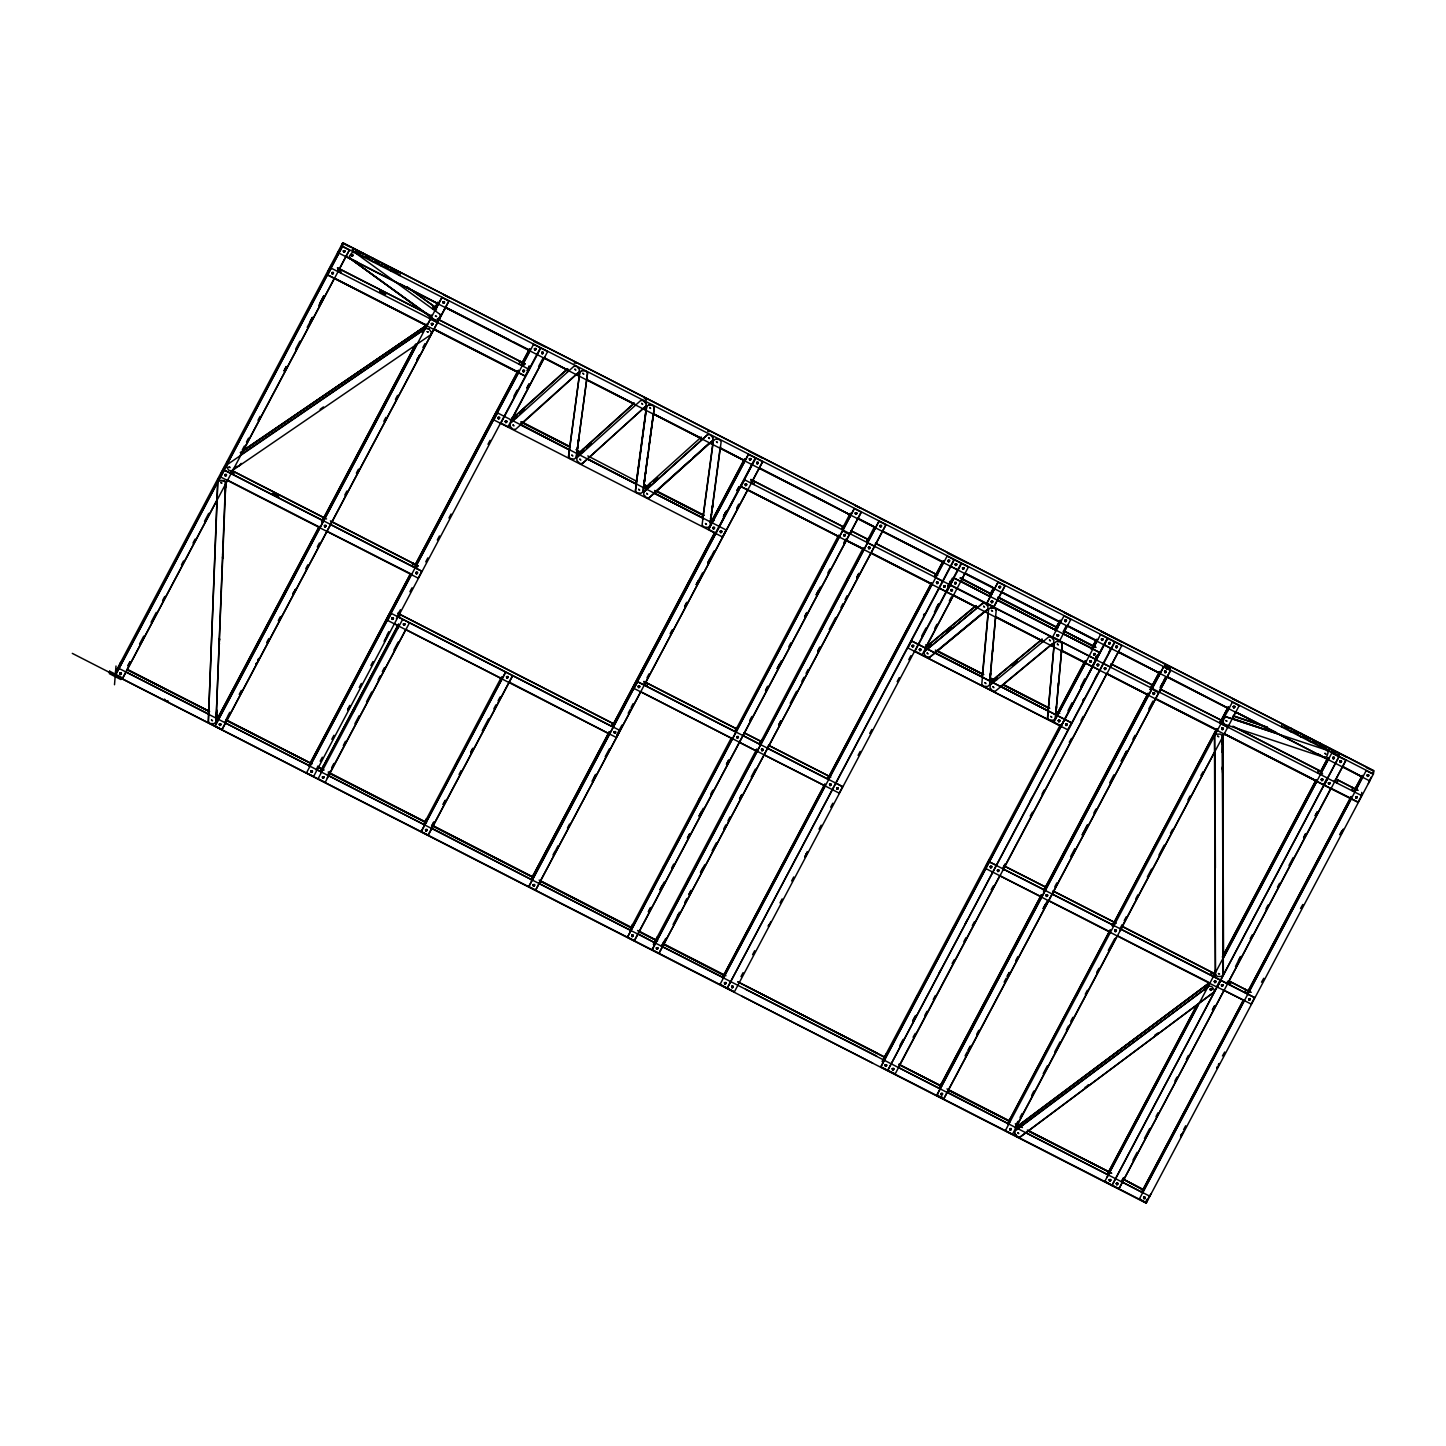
<?xml version="1.0" encoding="UTF-8"?>
<svg xmlns="http://www.w3.org/2000/svg" width="1446" height="1446" viewBox="0 0 1446 1446"><rect width="100%" height="100%" fill="white"/><g stroke="black" fill="none" stroke-linecap="round" stroke-linejoin="round"><path stroke-width="1.5" d="M219.177 642.874L219.123 644.771L219.376 643.271M219.286 644.771L219.34 642.892M221.111 594.649L221.057 595.788M221.292 594.487L220.949 598.337L221.22 597.035M222.738 557.957L222.847 555.644L222.612 557.288M222.648 555.174L222.811 552.029L222.937 553.185M1222.521 769.724L1222.756 766.741M1222.521 768.856L1222.575 766.579L1222.774 767.718M1222.629 771.839L1222.611 767.139M225.558 487.917L225.648 482.621L223.805 480.668L219.647 480.506L217.641 482.331L208.351 721.554M1222.792 771.839L1222.593 772.995M1222.629 738.635L1222.503 744.582L1222.701 734.713M225.323 490.411L224.925 500.858L225.811 481.337M220.913 599.168L221.021 601.012L221.111 599.566M222.684 558.608L222.576 556.891M219.394 638.572L219.358 639.891M221.13 594.866L221.075 596.186M222.792 552.589L222.702 558.228M219.521 639.909L219.358 638.843M217.84 481.97L208.351 721.536L210.032 723.506L214.189 723.651L216.014 721.843L225.486 482.621M225.811 481.59L216.014 721.879M222.883 554.758L222.774 556.059M220.985 597.451L221.22 595.806M219.25 642.476L219.141 644.699M219.25 641.156L219.521 638.843M579.213 372.02L579.322 369.326L576.502 366.308L573.899 366.344L510.167 423.57L510.058 426.227M646.019 406.218L646.127 403.524L643.307 400.506L640.705 400.542L576.972 457.786L576.864 460.443L579.683 463.443L582.395 463.533L645.91 406.073L582.395 463.533M712.932 437.758L710.113 434.722L707.51 434.74L643.886 492.074L643.669 494.64L646.489 497.641L649.2 497.731L712.824 440.415L712.932 437.722M222.883 553.529L222.937 552.372M216.285 719.873L216.792 710.022L216.285 718.572M992.245 655.472L992.281 653.176M992.733 650.23L992.697 648.73L992.751 649.887M1058.111 689.001L1058.056 687.681M114.505 684.735L116.005 666.01M216.882 500.171L122.386 678.554L115.572 675.083L115.843 671.812M209.616 711.378L126.995 669.661L208.694 711.287M221.039 473.601L224.654 466.751M225.522 483.759L227.112 480.777M227.456 461.346L226.895 463.841M208.477 713.872L126.85 672.426M231.197 473.041L232.914 469.878M448.838 300.967L221.925 729.525L214.984 726L441.88 297.442L448.983 301.075L222.069 729.634M216.52 717.993L218.075 719.15M218.31 716.222L216.755 715.065L218.274 716.023M240.867 454.803L334.225 278.518M225.901 723.325L309.625 765.657M327.989 271.613L331.604 264.763M338.147 271.053L349.299 250.013M319.602 527.103L226.661 479.692M342.612 243.181L337.442 255.707L337.695 252.435L342.341 246.453L342.612 243.181L349.552 246.742M322.928 520.687L323.271 517.27L322.928 520.687L224.311 470.185L220.714 477.035L418.183 578.147L421.871 571.188L224.383 470.077M356.764 261.708L346.823 256.972M431.649 317.234L349.914 258.328L435.138 320.361L437.831 319.946L440.289 316.656L439.783 314.144M317.668 767.266L321.41 769.001L317.74 767.121M317.505 770.049L321.12 771.73M362.729 256.466L363 253.195L353.294 251.622L353.547 248.369L362.729 256.466L372.453 258.039L381.636 266.136L391.36 267.709L399.982 275.535L400.235 272.264L391.089 270.98L381.907 262.883L372.182 261.31L363 253.195M329.236 773.194L424.491 821.78L329.308 773.05M372.182 261.31L372.453 258.039M381.636 266.136L381.907 262.883M391.089 270.98L391.36 267.709M395.644 624.292L398.5 625.576M397.74 625.503L397.487 628.775L398.771 625.63M399.512 617.804L399.855 614.387L611.983 723L611.64 726.398L399.584 617.659M425.106 329.11L431.233 317.596M406.453 629.823L501.635 678.572M411.26 574.713L309.679 766.561M435.391 307.203L437.487 303.299M435.3 310.203L442.024 297.496M434.451 329.164L519.313 372.598M518.174 373.068L415.327 567.302M438.5 318.066L438.138 322.928L429.878 318.698L430.221 315.282L337.442 267.962M445.964 307.727L509.697 340.009M432.191 828.413L531.821 879.783M432.318 825.973L532.056 876.854L432.426 825.485M507.889 426.624L500.931 423.1L540.822 348.07M511.866 420.443L512.86 420.949L511.938 420.298M512.101 417.514L513.167 417.876M522.295 364.97L530.411 349.679M522.512 362.404L529.778 348.739M520.759 424.997L569.128 449.76L520.867 424.509M500.84 678.282L500.569 681.554L502.503 676.836M529.525 350.348L445.983 307.383M529.616 350.203L513.673 342.051M528.748 369.308L529.073 365.91M509.57 682.259L608.368 733.393M544.78 357.975L568.621 370.538L544.762 358.319M567.374 371.984L567.645 368.712M570.122 458.563L568.513 456.068M569.363 446.832L520.994 422.069M576.556 374.243L579.069 376.068L576.484 374.369M535.707 889.814L762.729 461.708L748.359 454.351L708.612 529.435L715.698 533.068M539.72 883.831L630.438 930.266M579.738 455.002L577.135 453.321L579.683 454.803M579.9 452.218L577.297 450.537M633.511 403.398L587.004 379.774L635.372 404.537M587.564 459.195L635.933 483.958L587.582 458.852M608.911 735.128L609.182 731.857L531.098 879.313L609.344 731.911M613.827 725.874L614.08 722.602L612.363 726.778M636.168 481.03L587.817 455.924M645.946 410.122L643.362 408.441L645.946 410.122L636.113 483.253M643.832 488.007L646.543 489.2L643.94 487.519M646.687 486.416L644.103 484.735L648.188 486.615M654.369 493.393L702.81 518.03L654.387 493.05M644.482 684.645L747.329 490.393M638.373 933.971L655.128 942.9M638.499 931.531L655.363 939.99L638.608 931.043M659.141 953.022L886.018 524.844L878.933 521.211L652.019 949.751L658.978 953.294L885.874 524.735M700.985 440.379L701.238 437.126M663.19 944.166L723.343 974.966L663.262 944.021M663.027 946.949L723.217 977.406M702.973 515.246L654.604 490.465M710.637 522.205L711.703 522.584M710.872 519.277L711.938 519.656L710.944 519.15M711.631 522.711L710.673 521.861M720.162 450.212L720.433 446.941M720.686 448.025L744.527 460.587L720.65 448.368M748.775 451.134L762.837 458.346M751.432 482.657L762.584 461.599M736.556 730.808L736.827 727.555L735.11 731.712L637.596 681.789M759.692 468.359L809.037 493.267M756.348 752.715L756.601 749.444M739.846 742.611L756.62 751.197M743.624 735.887L759.981 744.437L760.325 741.039L743.804 732.76M761.247 743.443L761.5 740.189L759.783 744.347M876.854 1053.031L745.811 985.937M768.495 745.395L828.395 775.887L828.052 779.304L768.224 748.667L768.567 745.268M746.967 489.344L838.879 536.574L741.021 486.471M843.506 528.82L843.777 525.567M824.708 785.702L764.482 755.047M846.723 540.768L863.515 549.01M849.615 514.541L849.344 517.795L850.646 514.668M812.977 495.273L850.338 514.957L759.728 468.016M850.826 530.646C853.212 538.382 839.06 530.393 842.512 526.561L750.799 479.602M858.346 518.518L873.257 526.145M634.071 688.459L839.06 793.059M851.387 530.881L867.455 539.123L866.931 542.467L875.173 546.678M868.196 541.455L868.45 538.201L866.732 542.358M874.288 527.175L874.035 530.429L875.318 527.302M941.183 560.921L883 531.495M886.145 521.464L879.204 517.885M876.619 1055.96L745.54 989.209M884.735 1057.424L737.894 981.888M927.338 646.163L926.29 645.079L927.41 646.019M927.211 648.603L926.036 648.007M888.079 1070.582L895.056 1073.8M939.954 1085.693L899.123 1064.618L939.972 1085.35M943.117 562.096L882.946 531.297M947.383 553.167L967.031 562.856M744.618 479.692L740.93 486.651L945.901 591.577L949.57 584.636L949.841 581.328M961.12 581.093L964.717 573.646M965.548 573.393L992.281 587.094M946.769 591.956L977.153 607.501L954.396 595.499M941.527 1086.181L941.78 1082.909L940.063 1087.085M1163.668 666.949L936.755 1095.508L943.714 1099.105L1170.609 670.546L1163.524 666.913L936.61 1095.472M985.033 611.712L987.961 612.869M947.654 1092.308L1008.44 1123.795M947.853 1089.742L1008.675 1120.885L947.781 1089.886M982.177 676.746L935.146 653.014M954.071 578.165L989.877 596.493L960.144 580.732M960.289 578.292L990.112 593.583L960.397 577.785M993.366 588.124L993.095 591.396L994.396 588.251M994.197 588.07L965.476 573.538M990.112 681.156L993.059 682.313M990.275 678.373L993.257 679.728L990.347 678.246M996.005 616.809L1042.982 641.211L995.933 616.936M997.794 600.542L1055.725 630.203L997.885 600.054M1060.008 622.123L1002.024 592.245L1060.045 621.78M1005.223 582.431L998.264 578.834M986.299 865.539L989.986 858.581M1004.139 869.462L1004.482 866.046L1004.139 869.462L1044.645 890.013M1041.807 642.422L1042.078 639.168M1050.971 644.952L1053.863 646.778L1050.953 645.296M1001.012 686.38L1047.916 710.944M1003.108 684.952L1048.187 707.672M1016.339 1127.844L1018.092 1128.386M1018.237 1125.946L1016.61 1124.572L1022.43 1127.555M1059.213 621.834L1058.942 625.106L1060.876 620.406M1040.939 898.418L1041.192 895.146M1055.905 714.667L1057.08 715.101M1056.122 712.083L1057.297 712.517L1056.195 711.956M1061.436 652.471L1061.689 649.218M1061.852 650.519L1084.59 662.16M1099.502 652.471L954.143 578.057L946.696 592.119L1092.055 666.552L1099.502 652.471L1063.66 633.908L1093.574 649.055M1093.7 646.615L1063.895 630.98L1095.797 647.103M1044.572 890.158L1044.916 886.741L1004.41 866.19M1026.118 1132.851L1107.582 1174.568M1045.838 889.163L1046.109 885.892L1043.524 892.146L1046.091 888.694M1067.943 625.829L1096.592 640.488M1071.052 616.141L1064.111 612.544M1113.384 925.205L1052.833 894.387L1053.158 890.971M1092.977 648.585L1097.641 639.475M1093.212 645.675L1096.14 640.488M1095.67 659.701L1095.923 656.448M1111.088 667.474L1111.432 664.057L1111.161 667.329L1102.846 663.244M1118.951 651.929L1159.692 673.149L1118.915 652.273M1113.312 925.35L1113.637 921.933L1053.086 891.116M1114.559 924.337L1114.83 921.084L1113.113 925.241M1147.889 696.43L1148.142 693.158M1152.787 687.175L1153.04 683.904L1151.323 688.061M1158.879 672.878L1158.626 676.15L1160.56 671.432M1119.114 1188.504L1345.991 760.343L1331.784 753.077L1104.925 1181.237L1111.847 1185.142M1141.87 1192.299L1123.397 1182.647M72.3 653.375L1146.172 1203.18L1146.461 1199.475M1221.508 722.349L1221.78 719.096L1220.062 723.253M1222.611 737.044L1224.437 733.23M1227.618 708.07L1227.347 711.324L1228.648 708.197M1208.061 986.443L1209.633 983.461M1209.145 986.244L1211.73 986.515L1214.26 989.769L1213.809 992.281L1019.936 1137.044L1017.351 1136.845L1014.821 1133.592L1015.182 1130.953L1209.181 985.901L1017.008 1129.236M1015.508 1128.133L1209.326 982.864L1015.453 1127.627M1213.736 975.725L1215.381 973.248M1214.08 973.212L1215.652 969.977M1215.327 974.586L1214.477 736.05L1216.393 734.134L1220.551 734.134L1222.485 736.014L1223.334 974.568L1221.418 976.448L1217.261 976.466L1215.363 974.206M1239.475 702.358L1232.516 698.78M1223.533 954.541L1223.497 957.903L1316.547 781.816M1223.768 954.649L1315.914 780.605M1223.822 990.727L1118.933 1188.775L1112.137 1185.304L1339.032 756.746M1243.994 1001.066L1142.43 1192.914M1351.088 799.15L1248.079 993.655M1217.333 987.076L1251.043 1003.976M1291.061 731.748L1291.332 728.495L1281.608 726.922L1281.879 723.651L1291.061 731.748L1300.785 733.321L1309.968 741.437L1319.674 743.009L1328.856 751.107L1338.58 752.679L1339.068 756.33L1111.811 1185.593M1338.996 756.475L1339.339 753.041L1338.309 755.951L1329.127 747.835L1319.421 746.263L1310.221 738.165L1300.514 736.592L1300.785 733.321M1309.968 741.437L1310.221 738.165M1319.421 746.263L1319.674 743.009M1320.686 773.737L1328.784 758.427M1321.029 771.224L1328.151 757.487M1328.856 751.107L1329.127 747.835M1330.627 788.666L1227.925 982.991M1338.309 755.951L1338.58 752.679M1337.604 779.846L1337.333 783.117L1334.278 780.406M1343.316 766.995L1361.915 776.683L1343.388 766.85M1363.144 776.032L1355.01 791.667M1357.884 802.512L1361.554 795.553L1327.808 778.418L1324.211 785.268L1357.975 801.988M1361.481 795.662L1361.752 792.408M1366.542 767.772L1373.519 770.971L1373.248 774.261L1366.163 770.664L1139.249 1199.222M1373.357 774.062L1373.7 770.628L342.792 242.82L115.517 672.047M987.799 609.236L988.016 606.561L985.322 603.434L982.738 603.362L924.464 651.55L924.139 654.116L926.832 657.225L929.525 657.46L987.799 609.236L929.525 657.424L926.832 657.207M992.209 653.972L992.299 654.911M1057.948 688.82L1058.201 688.043M1058.436 683.578L1058.508 682.765M990.112 678.915L990.637 673.023L989.859 681.554M1055.96 712.625L1056.484 706.733L1055.707 715.264M992.571 651.875L992.571 650.212M1058.219 687.681L1058.291 686.904M1058.418 685.585L1058.4 683.922M982.268 676.8L988.07 612.797M989.697 681.554L995.463 617.93M996.204 610.23L989.606 684.862L987.528 686.561L983.37 686.145L981.798 684.121L988.558 609.525L990.474 607.826L994.631 608.188L996.366 610.266M1054.242 643.253L1047.482 717.849L1049.218 719.891L1053.357 720.271L1055.273 718.517L1062.195 643.976L1060.46 641.897L1056.321 641.536L1054.242 643.253L1047.645 717.831M1055.435 718.572L1062.195 643.976M992.354 654.333L992.101 655.291M578.292 442.982L578.201 442.024M578.201 443.488L578.418 440.379M644.862 477.379L645.115 475.445M645.802 471.866L645.621 473.312M712.083 510.077L711.649 511.92L711.902 509.643M711.812 511.884L712.065 509.679M712.517 506.733L712.426 505.775M712.661 505.576L712.191 509.245M578.888 437.162L578.219 442.386M576.647 455.49L577.804 445.711L576.665 454.189M643.922 485.766L644.609 479.909L643.47 488.387M710.709 519.964L711.414 514.107L710.275 522.602L720.216 447.284M578.834 437.632L578.545 439.946M645.079 476.909L645.223 474.595M712.444 506.046L712.3 508.377M990.311 685.259L989.986 687.826L992.661 690.935L995.372 691.17L1053.628 642.91L1053.863 640.271L1051.17 637.144L1048.567 637.071L990.203 685.133M578.798 438.698L578.581 440.849M568.477 456.448L579.774 372.291L581.925 370.646L586.046 371.224L587.528 373.321L576.249 457.442L574.261 459.105L570.14 458.527M568.64 456.43L579.774 372.273L581.925 370.682M635.445 490.664L646.579 406.507L648.73 404.862L652.851 405.404L654.333 407.519L643.054 491.64L641.066 493.303L636.945 492.725L635.445 490.628L646.742 406.489M644.211 481.735L648.061 452.941M648.658 448.513L653.122 415.291M702.648 519.295L713.023 442.169M578.689 439.53L578.996 437.397M712.3 507.944L712.517 506.371M645.603 472.896L645.856 471.215M645.278 475.879L645.024 477.578M711.92 510.058L711.667 511.757M578.743 437.957L579.087 436.891M578.364 442.404L578.038 443.524M644.934 477.162L645.332 473.71M1166.542 668.974L1166.362 667.871M226.624 467.13L227.185 464.618M189.046 535.219L186.444 539.918M310.456 306.01L310.727 304.293M256.846 663.009L256.032 663.569M419.593 355.318L418.545 356.602M355.318 707.528L352.3 713.203M455.273 765.585L458.255 760.235M492.471 695.924L494.857 690.953L494.514 692.345M725.259 512.788L725.946 511.812L725.621 514.161M726.452 512.119L725.205 513.601M664.148 866.913C665.558 863.117 661.527 870.42 663.913 866.497M686.398 884.048L688.224 879.783M725.802 809.489L724.988 810.049M847.32 579.033L846.814 581.075M849.688 575.526L846.904 580.659M807.501 851.622L805.042 856.394M917.577 996.674L917.885 995.191L915.914 999.602M1010.393 955.191L1007.844 959.493M1039.529 1065.015L1040.216 1062.9M1133.845 722.277L1134.17 720.813L1133.104 722.44M1134.279 721.229L1131.712 725.512M1078.806 990.763L1076.655 995.029M1201.066 760.488L1200.053 761.247M1217.279 1066.714L1216.791 1068.052L1218.038 1066.57M1217.008 1067.853L1217.659 1067.22M1340.731 833.8L1343.298 829.516M1222.738 773.339L1222.629 768.459M1222.918 721.915L1224.238 718.029L1226.606 716.999L1326.922 750.203L1328.133 752.589L1326.795 756.457L1324.428 757.487L1224.166 724.121L1222.918 721.915L1224.111 724.301M1226.606 717.035L1277.921 733.881M152.535 603.705L152.246 604.826M295.562 589.209L292.688 594.776M419.448 355.246L417.135 359.964M601.464 747.636L599.494 752.047M725.946 513.438L726.235 512.318M697.966 802.476L699.539 798.807L697.93 802.403M700.804 797.234L700.37 798.626M689.109 878.427L687.175 882.494M725.838 809.145L725.042 811.26M824.853 562.801L822.232 568.025M768.477 925.928L768.766 924.807M804.844 857.189L805.295 855.797M924.554 613.845L924.283 614.984M951.558 931.947L953.492 927.88M1082.638 701.129L1084.464 698.852M970.899 1029.028L973.881 1023.876L971.296 1028.504M973.682 1024.654L972.67 1025.413M1010.248 955.119L1009.977 956.258M1076.167 995.21L1077.18 994.45M1202.855 756.348L1202.584 757.469M1182.683 1133.284L1183.298 1131.441M520.397 412.381L520.054 413.646M591.342 443.109L586.534 447.447M657.641 477.722L653.592 481.265M115.427 675.011L120.596 662.485L120.343 665.738L115.698 671.739M444.085 310.312L445.368 307.167M750.727 467.311L752.01 464.166M1148.287 1198.101L1146.353 1202.819L880.759 1066.877L1107.654 638.319L880.903 1066.913L887.717 1070.402L1114.613 641.843M1368.35 783.515L1370.935 777.243M227.239 717.071L224.654 723.325L226.968 720.343M317.903 766.019L316.186 770.176L318.5 767.211M397.252 616.629L398.969 612.471L398.698 615.743L396.385 618.725M1013.375 663.913L1012.218 665.756M1015.978 663.027L1017.207 661.256L1015.96 661.762M186.389 539.665L189.101 534.351M312.661 301.853L313.131 300.461M258.852 658.671L258.039 660.84M292.887 594.179L293.719 592.01M295.4 589.661L293.61 593.276M419.286 355.698L418.689 357.017M352.499 712.426L355.192 707.311M354.993 707.907L352.535 712.661M384.528 640.361L384.6 641.373M455.58 765.205L456.032 763.813M458.093 760.686L457.117 762.783M492.236 695.508L492.074 696.845M725.747 512.607L724.916 514.776M661.888 870.094C660.37 874.017 664.799 866.154 661.798 871.016M664.274 866.244L662.901 869.118M688.947 878.879L687.971 880.976M725.494 809.868L723.705 813.483M846.868 580.424L849.706 575.183M849.362 575.888L847.229 580.153M924.392 614.297L923.56 616.466M915.3 999.837L914.848 1001.228M954.233 926.976L952.083 931.242M1010.085 955.571L1007.934 959.837M1133.971 721.608L1133.519 723M1039.764 1064.292L1042.241 1059.52M1042.277 1059.773L1041.825 1061.165M1076.42 994.613L1076.493 995.607M1180.623 1136.411L1181.599 1134.315M150.312 607.284L150.041 609.001M151.234 605.802C155.463 596.891 144.943 618.924 152.101 604.753M188.649 535.743L186.751 539.412M312.517 301.78L310.637 305.431M293.158 593.583L293.863 592.083M417.026 359.62L417.605 358.048M348.703 707.889L348.07 710.384M384.871 639.656L384.22 641.626M386.66 637.126L384.781 640.795M386.48 637.921L386.751 636.204M389.299 642.801L391.505 638.644M455.851 764.591L458.057 760.433M563.597 818.87L562.91 820.985L563.633 820.081M600.415 750.347L601.934 747.347M723.813 516.692L724.482 514.18L723.976 516.222M700.551 797.831L698.346 802.006M822.629 566.398L822.141 568.441M824.437 563.868L823.714 565.35M770.899 921.572L768.459 926.073M807.428 852.562L806.723 854.044M915.445 999.909L917.885 995.408M953.782 928.368L954.414 926.181L953.348 927.808M1083.036 700.605L1083.759 699.105M971.495 1027.708L970.881 1029.552L972.308 1027.546M973.285 1025.196L972.58 1026.678M1042.006 1060.37L1040.126 1064.039M1076.565 994.685L1079.005 990.185M1180.749 1135.743L1181.454 1134.242M1182.864 1132.489L1180.569 1137.062M1219.412 1063.479L1218.707 1064.979M186.986 538.346L189.245 534.424M310.872 304.365L312.987 300.587L312.282 301.346M348.233 709.805L349.787 706.859M389.625 642.096L390.257 640.451M390.944 640.198L389.39 643.145M494.821 691.08L492.309 696.52M494.044 692.977L493.393 694.622M564.681 817.84L565.838 814.966L565.151 815.924M601.59 748.052L600.958 749.697M725.476 514.089L723.922 517.035M952.318 930.176L953.095 928.621M1083.614 699.033L1082.819 701.455M1009.489 956.89L1008.856 958.535M1131.495 726.38L1133.375 722.928M1202.331 757.053L1200.017 761.771L1202.096 758.102M1341.635 832.119L1343.189 829.173M311.252 303.606L312.065 302.069M348.613 709.155L349.408 707.636M385.251 638.879L386.57 636.782M352.842 712.155L354.017 709.986M563.506 820.009L565.982 815.038L563.181 820.515M725.097 514.866L723.596 516.873M663.136 867.889L661.708 871.414M824.347 563.524L821.961 568.495L823.316 566.145M724.211 811.441L722.783 815.183L724.771 810.772M806.018 854.297L807.193 852.128L806.163 854.369M952.444 930.591L953.257 929.073M1132.995 723.705L1131.82 725.874M1077.288 993.185L1078.77 990.51M1218.147 1065.304L1218.942 1063.786M1342.286 830.474L1340.822 834.161L1341.78 832.535M115.246 675.372L342.521 246.145M115.572 675.083L342.485 246.525L342.792 242.82L1373.628 770.808M127.863 665.738L129.959 661.78M284.031 370.809L286.145 366.507M310.203 321.355L312.3 317.397M320.162 302.594L323.814 295.653M128.007 665.811L130.104 661.852M139.539 644.048L143.732 636.132M151.071 622.268L156.295 612.381M162.585 600.506L164.681 596.547M181.455 564.88L183.552 560.921M192.987 543.1L195.083 539.141M204.501 521.337L208.694 513.42M242.277 449.977L244.374 446.019M246.471 442.078L248.567 438.12M257.984 420.316L260.081 416.358M284.175 370.881L286.272 366.923M295.689 349.119L299.882 341.202M307.203 327.374L312.444 317.469M318.735 305.612L323.958 295.725M127.103 669.173L208.64 711.089M122.53 678.662L349.444 250.122L342.341 246.489M274.198 493.429L278.228 496.43M381.129 291.441L384.148 292.996M391.613 269.209L394.252 270.221L391.125 269.48M166.959 700.605L168.459 701.292M273.149 492.978L277.813 496.177M381.111 292.435L385.684 294.189M394.252 270.221L395.752 271.071C399.259 274.107 390.962 270.926 397.108 272.191M217.352 718.68L318.68 527.338M321.843 521.355L415.761 343.949M422.105 331.984L426.317 324.012M434.758 308.07L437.921 302.087M217.316 719.078L319.53 526.38M321.645 522.078L415.291 345.214M429.462 318.771L431.432 315.011M244.121 449.742L426.516 325.458L335.58 278.716M215.129 726.037L416.99 344.437M227.618 716.33L229.733 712.354M239.223 694.405L241.337 690.429M266.66 642.584L268.775 638.608M278.283 620.659L280.379 616.665M305.721 568.838L307.835 564.844M317.325 546.913L319.439 542.919M344.763 495.092L346.877 491.098M356.367 473.167L358.481 469.173M383.823 421.328L385.919 417.352M395.427 399.403L397.542 395.427M422.865 347.582L424.979 343.588M438.463 319.512L525.061 364.031M327.483 531.495L412.363 574.586M308.884 765.549L410.194 574.189M415.472 564.229L517.849 370.881M522.078 362.91L529.453 348.956M308.829 765.946L410.592 573.827M415.562 564.392L518.554 370.212M387.926 617.117L391.613 610.14M494.098 416.593L497.786 409.616M533.556 344.347L306.498 772.869L313.457 776.394M320.199 761.211L322.313 757.216M331.803 739.286L333.918 735.291M347.636 709.371L349.751 705.395M359.259 687.446L361.355 683.47M370.863 665.522L372.978 661.545M386.697 635.625L388.793 631.649M398.301 613.7L400.415 609.724M409.905 591.775L412.02 587.799M425.739 561.879L427.853 557.885M437.343 539.954L439.457 535.96M448.965 518.03L451.062 514.035M488.007 444.284L490.122 440.289M527.049 370.519L529.164 366.543M513.89 396.168L517.035 390.239M527.483 370.483L529.579 366.543M313.601 776.502L540.37 347.835M320.452 771.477L398.427 624.184M320.578 771.568L398.572 624.292M402.53 619.593L318.066 778.779L325.169 782.413L409.326 623.081M526.977 387.799L529.073 383.859L526.94 388.143M538.599 366.489L542.792 358.59M511.053 420.352L544.527 357.144M508.034 426.733L547.636 351.559L533.411 344.311M327.519 775.472L329.616 771.495M331.73 767.519L333.827 763.542M343.317 745.63L345.449 741.274M354.903 723.723L359.132 715.77M366.507 701.834L371.767 691.875M378.093 679.945L380.208 675.951M382.34 671.595L384.455 667.618M393.908 650.085L398.12 642.114M327.158 777.984L405.151 630.691M329.019 775.779L424.256 824.708M577.279 450.881L579.973 452.074M423.678 824.365L501.527 676.963M421.166 831.558L505.467 672.336M505.612 672.372L421.31 831.613L428.106 835.083L512.426 675.86M431.504 826.19L433.619 822.214M443.109 804.301L445.205 800.325M470.673 752.245L472.788 748.269M431.649 826.262L433.764 822.286M443.253 804.374L445.35 800.397M459.051 774.514L461.166 770.537M470.655 752.625L472.752 748.648M482.241 730.736L488.567 718.789M493.827 708.829L495.942 704.853M498.057 700.876L500.153 696.9M428.251 835.192L512.571 675.969M702.16 439.078L653.809 413.972L702.25 438.59M710.058 443.127L712.751 444.32M744.437 458.924L710.944 522.53L744.563 459.376M748.504 454.406L708.775 529.128M612.363 725.838L714.74 532.49M612.508 725.946L714.866 532.598M723.325 516.638L726.488 510.673M715.553 532.959L755.318 457.894M528.712 886.633L755.625 458.075M755.77 458.129L528.856 886.669L535.671 890.158L640.397 692.381M633.999 688.639L637.668 681.681L842.638 786.624L838.951 793.565M552.968 855.038L555.083 851.061M592.01 781.292L595.589 774.496M631.071 707.546L633.185 703.551M670.113 633.782L672.227 629.805M684.609 606.398L686.705 602.422M696.159 584.582L698.255 580.623M707.69 562.783L711.269 556.059M736.61 508.215L738.707 504.22M555.951 849.724L558.048 845.783M567.465 827.98L569.561 824.021M593.655 778.526L595.734 774.568M605.169 756.782L609.362 748.865M616.683 735.02L621.925 725.133M628.197 713.258L630.293 709.299M646.977 677.831L649.073 673.854M684.753 606.47L686.85 602.512M696.285 584.672L702.593 572.779M707.835 562.856L709.932 558.897M712.028 554.939L714.143 550.962M722.458 536.918L726.127 529.959L497.514 412.905L493.827 419.9L722.458 536.936M629.86 929.905L731.043 738.454M735.399 730.591L838.68 535.147M841.988 529.272L850.302 513.222M735.381 731.676L735.634 728.404L643.85 681.59M731.947 738.563L642.006 692.345M861.201 512.101L634.288 940.659L627.492 937.171L854.243 508.576L861.346 512.209L634.433 940.75M627.492 937.171L854.387 508.612M648.423 911.522L650.537 907.528M660.027 889.597L662.141 885.603M687.483 837.758L689.579 833.782M699.087 815.833L701.202 811.857M726.525 764.012L728.639 760.036M765.567 690.266L767.681 686.272M777.189 668.341L779.286 664.347M804.627 616.52L806.741 612.526M816.231 594.595L818.346 590.601M648.404 911.884L650.501 907.907M660.009 889.959L664.22 881.988M671.613 868.034L673.728 864.057M687.446 838.138L689.561 834.161M699.051 816.213L703.28 808.242M710.655 794.288L712.77 790.293M726.488 764.392L728.603 760.397M749.715 720.542L751.83 716.547M765.549 690.646L767.645 686.651M777.153 668.703L781.382 660.732M788.757 646.778L790.872 642.801M804.591 616.882L806.705 612.905M816.195 594.957L820.424 586.986M827.817 573.032L829.914 569.055M843.633 543.136L845.747 539.141M867.257 539.051L850.754 530.772M653.339 944.437L756.764 749.1M760.072 743.226L863.37 547.781M866.678 541.907L873.926 527.844M875.047 527.248L858.273 518.644M652.164 949.805L879.078 521.247M661.491 946.082L663.606 942.087M677.324 916.186L679.439 912.191M688.929 894.243L691.043 890.266M700.551 872.318L702.648 868.341M739.593 798.572L741.708 794.595M778.635 724.826L780.75 720.831M817.695 651.08L819.81 647.085M856.737 577.316L858.852 573.339M661.473 946.443L665.684 938.472M673.077 924.518L678.355 914.559M684.681 902.593L686.796 898.617M688.911 894.622L691.007 890.646M700.515 872.697L704.744 864.726M712.119 850.772L716.348 842.801M723.741 828.847L725.838 824.871M727.953 820.876L730.067 816.882M739.557 798.951L741.671 794.957M751.179 777.026L755.39 769.055M778.617 725.205L780.732 721.211M790.221 703.28L796.547 691.315M801.825 681.355L803.94 677.361M806.055 673.366L808.169 669.39M817.659 651.441L819.774 647.465M829.263 629.516L835.607 617.569M840.885 607.591L842.982 603.615M845.097 599.62L847.211 595.644M856.719 577.695L858.816 573.719M824.835 783.949L722.44 977.659L824.961 784.401M931.405 583.009L827.98 778.346L931.549 583.081M934.568 577.026L943.19 560.813M934.712 577.099L943.154 561.156M723.289 978.255L824.6 786.895M828.829 778.924L932.254 583.588M935.417 577.605L943.858 561.663M947.148 556.095L720.126 984.238L727.049 988.142M953.944 559.584L727.175 988.251L954.324 559.783M911.595 640.958L907.907 647.935L1067.799 729.814L1071.486 722.819L911.595 640.958L1071.486 722.855M939.466 588.251L945.973 591.414M950.998 566.489L958.174 570.158M836.366 783.37L842.566 786.732M943.244 581.527L935.002 577.316L935.327 573.899L875.445 543.407M740.967 976.628L743.081 972.652M752.571 954.703L754.685 950.709M780.009 902.882L782.123 898.888M791.631 880.957L793.727 876.963M819.069 829.136L821.183 825.142M830.673 807.211L832.788 803.217M858.111 755.372L860.225 751.396M869.715 733.447L871.83 729.471M897.171 681.626L899.267 677.632M908.775 659.701L910.89 655.707M936.213 607.88L938.49 603.976M947.817 585.955L950.112 582.051M921.753 635.969L925.982 627.998M934.423 612.056L938.635 604.085M948.142 586.136L952.354 578.165M115.337 675.192L734.369 991.92L961.138 563.253M961.59 563.488L915.011 651.152L922.114 654.785L968.404 566.977M916.149 652.128L1059.629 725.404M934.803 628.305L936.881 624.383M949.335 600.867L951.414 596.945M926.145 646.489L953.095 595.879M742.033 996.24L872.733 1063.153M989.299 596.168L993.203 588.414M986.859 603.217L997.993 582.178L1005.097 585.811L993.962 606.85L986.859 603.217L998.138 582.214M993.818 606.742L1004.952 585.702M1055.002 629.769L1060.063 620.207L1055.128 629.878M1063.081 631.866L1066.118 626.118M1063.732 632.462L1067.781 624.799M1070.799 619.412L1059.791 640.56L1052.706 636.927L1063.985 615.924L1070.944 619.521M1048.151 708.016L1003.126 684.609M1056.267 715.409L1084.825 661.165M1091.17 649.2L1096.448 639.24M1056.411 715.499L1085.476 660.605M1057.098 716.041L1085.241 663.533M1100.533 634.631L1053.953 722.295L1061.057 725.928L1107.347 638.12M882.078 1061.545L1060.442 724.681M1067.961 710.836L1072.046 702.756M1080.632 686.922L1084.717 678.843M1095.399 659.015L1097.369 654.911M913.077 1020.008L915.173 1016.05M899.954 1045.404L903.117 1039.421M912.625 1021.472L915.788 1015.49M900.298 1046.326L903.443 1040.379M912.878 1022.593L916.005 1016.646M939.05 973.14L941.147 969.182M965.223 923.705L967.32 919.746M992.462 872.137L992.426 872.625M995.969 865.088L989.642 862.033L1220.243 979.954L1216.574 986.895L986.1 868.703M1030.13 801.102L1032.245 797.144M1056.375 751.559L1058.472 747.582M1095.2 678.21L1097.297 674.252M1099.412 670.149L1093.049 666.714M1108.576 652.977L1110.6 649.146M1114.993 642.042L887.88 1070.13M1111.667 648.748L1104.473 644.88M913.077 1037.27L915.318 1033.348M924.825 1015.417L926.94 1011.423M933.266 999.457L935.381 995.481M952.119 963.506L954.378 959.602M963.867 941.653L965.982 937.677M972.308 925.711L974.423 921.735M991.161 889.76L993.42 885.856M1002.928 867.907L1005.024 863.931M1030.221 816.014L1032.48 812.092M1041.97 794.161L1044.084 790.167M1069.263 742.268L1071.522 738.346M1081.012 720.415L1083.126 716.421M899.141 1065.756L999.403 876.403M1002.566 870.42L1107.058 673.077M1110.221 667.112L1118.662 651.152M895.038 1074.179L1121.807 645.512M898.942 1067.744L939.719 1088.621M1000.451 876.041L1041.174 896.719M938.996 1088.151L1041.373 894.803M1043.47 890.826L1147.961 693.484M1150.076 689.507L1159.565 671.559M939.141 1088.26L1041.5 894.911M1043.614 890.917L1148.106 693.592M1150.221 689.597L1159.71 671.667M1148.124 694.731L1107.347 673.854L1148.088 695.074M1166.579 665.847L1169.941 667.871M1165.295 665.178L1166.47 667.112L1170.302 668.052M965.097 1055.905L967.193 1051.911M968.079 1050.23L970.194 1046.235M1004.139 982.159L1006.253 978.165M1009.236 972.489L1007.121 976.484L1009.38 972.562M1043.181 908.413L1045.295 904.419M1070.618 856.574L1074.848 848.603M1082.241 834.649L1084.337 830.673M1085.223 828.974L1087.338 824.997M1109.678 782.828L1113.89 774.857M1121.283 760.903L1123.397 756.909M1124.283 755.228L1126.38 751.233M1148.72 709.082L1152.95 701.111M1160.325 687.157L1162.439 683.163M1163.325 681.482L1165.44 677.487M968.224 1050.302L970.338 1046.308M976.665 1034.36L978.779 1030.365M1015.725 960.596L1017.821 956.619M1043.162 908.775L1047.374 900.804M1054.767 886.85L1056.881 882.873M1082.204 835.029L1087.482 825.07M1093.809 813.104L1095.923 809.109M1121.246 761.283L1126.524 751.305M1132.869 739.358L1134.965 735.363M1160.307 687.519L1165.584 677.559M943.569 1098.996L1170.483 670.438M1155.987 699.105L1216.899 730.122M1007.717 1123.343L1110.094 929.995M1216.682 728.676L1112.209 926L1216.827 728.784M1219.846 722.693L1228.305 706.751M1007.862 1123.452L1110.239 930.103M1219.99 722.801L1228.431 706.859M1232.39 702.141L1005.35 1130.664L1012.435 1134.297L1239.204 705.63M1015.688 1125.295L1017.93 1121.391M1020.045 1117.415L1022.141 1113.456M1031.613 1095.562L1033.818 1091.097M1043.199 1073.709L1047.392 1065.756M1054.767 1051.838L1060.026 1041.915M1066.335 1029.986L1068.449 1026.009M1070.763 1021.328L1072.86 1017.351M1085.277 994.215L1087.374 990.239M1096.701 972.29L1098.96 968.386M1108.287 950.42L1114.739 938.581M1119.999 928.639L1122.096 924.663M1124.211 920.686L1126.307 916.71M1135.779 898.834L1137.894 894.857M1147.347 876.963L1151.558 869.028M1158.933 855.11L1164.193 845.169M1170.501 833.258L1172.616 829.281M1187.907 800.072L1190.004 796.095M1200.867 775.544L1203.126 771.658M1015.49 1127.88L1116.493 937.098M1119.656 931.152L1214.351 752.3M1232.498 717.993L1235.39 712.553M1228.504 727.573L1220.243 723.361L1220.587 719.945L1160.035 689.127C1162.819 696.159 1148.323 689.471 1151.866 684.753L1111.359 664.202M1236.33 712.39L1276.023 732.345M1107.781 1171.441L1028.269 1131.079M1107.275 1174.297L1196.981 1004.88M1204.59 990.51L1208.585 982.955M1222.304 957.035L1316.24 779.629M1320.451 771.658L1327.844 757.704M1107.22 1174.712L1197.523 1004.229M1107.021 1177.279L1198.192 1005.097M1217.261 987.257L1220.93 980.298L1254.604 997.541L1250.935 1004.5M1123.361 1177.948L1121.265 1181.906L1123.506 1178.02M1212.381 1009.832L1214.459 1005.874M1238.481 960.524L1240.578 956.547L1235.48 966.543M1303.551 837.632L1305.648 833.655L1303.696 837.704M1317.198 811.857L1315.101 815.815L1317.342 811.929M1132.923 1160.216L1137.116 1152.317M1144.455 1138.472L1149.678 1128.567M1155.969 1116.71L1158.065 1112.751M1174.821 1081.102L1176.917 1077.162M1186.335 1059.358L1188.431 1055.399M1212.525 1009.904L1214.604 1005.946M1250.175 938.779L1252.272 934.821M1265.919 909.046L1268.015 905.088M1277.469 887.248L1279.565 883.289M1289.001 865.449L1293.194 857.514M1345.846 760.235L1334.875 781.003M1243.325 1000.18L1141.581 1192.299L1243.307 1000.524M1248.314 990.745L1351.16 796.493M1353.763 791.251L1362.349 775.363L1355.426 788.486M1351.305 796.565L1248.476 990.474M1183.551 1129.76L1185.666 1125.765M1222.448 1055.96L1224.708 1052.019M1261.508 982.214L1263.768 978.273M1300.55 908.45L1302.81 904.509M1339.611 834.704L1341.852 830.763M1146.172 1203.18L1373.429 773.953L342.449 246.254M294.532 590.492L295.038 589.914M601.066 748.377L602.422 746.009L601.681 746.913M699.539 798.807L700.46 797.487M923.524 615.128L924.59 613.719M916.457 998.933L915.535 1000.252M257.984 659.503L258.816 658.436M257.225 662.376L256.014 663.913M390.673 639.71L391.739 638.301M389.896 642.584L389.064 643.651M492.996 695.363L492.164 696.43M457.225 761.5L458.436 759.963M725.024 513.511L725.892 512.444M600.56 750.438L599.729 751.504M823.822 564.085L824.889 562.675M699.936 798.065L700.623 796.909M699.177 800.921L698.111 802.331M848.495 576.719L849.417 575.237M724.627 810.7L725.693 809.29M688.079 879.71L689.146 878.3L688.459 879.06M805.91 855.562L804.988 857.062M769.525 924.663L768.26 926.127M1009.362 956.475L1010.284 954.776M1008.458 959.258L1007.627 960.343M1201.825 757.614L1202.656 756.547M1041.409 1060.605L1042.656 1059.123M1040.632 1063.461L1039.801 1064.545M686.489 883.651L687.573 881.753M586.642 447.573L587.727 446.001M951.269 627.799L946.371 632.047L950.221 628.179M511.288 422.033L516.855 414.496L516.584 417.749L510.438 420.28L567.356 368.929M580.316 453.213L583.66 448.694L583.389 451.965L577.225 454.478L634.161 403.145M647.121 487.41L650.447 482.892L650.194 486.163L644.03 488.676L700.967 437.343M354.885 249.074L352.191 249.507M349.968 258.545L349.462 256.05L351.938 252.761L354.613 252.363L439.783 314.18M1148.937 1196.529L1151.251 1193.565M991.36 683.669L997.125 676.348L996.872 679.62L990.474 681.879L1041.879 639.295M520.108 412.978L524.03 409.326M653.719 481.391L654.532 480.217M946.985 630.745L946.371 632.047L950.564 628.649M1016.845 661.87L1012.363 665.594M241.193 463.389L238.843 466.046L235.391 466.841M428.974 328.893L426.317 328.387L428.974 328.857L431.36 332.237L430.8 334.731L231.685 470.962L234.162 468.197M523.434 410.809L524.302 408.983M590.239 445.025L591.107 443.181M379.774 290.989L380.425 292.164M587.835 446.127L591.215 443.307M654.64 480.325L655.888 479.114M1216.664 730.826L1214.875 733.086M494.966 690.953L493.502 693.303M521.645 411.315L522.928 410.158M520.325 413.303L522.711 411.297M519.945 413.52L524.609 409.001L523.416 409.561M588.45 445.513L589.733 444.356M586.516 447.79L589.516 445.513M1013.483 664.021L1015.453 662.34M219.9 477.198L218.057 479.385M510.546 420.388L567.465 369.091M520.524 424.347L577.569 373.14M510.058 426.209L512.878 429.245L515.589 429.335L579.213 371.984M577.352 454.604L634.27 403.289M643.777 491.983L707.51 434.74M654.134 492.743L689.29 461.057M692.634 458.039L709.39 442.946M1013.285 665.033L1015.237 663.479M323.452 406.922L320.108 409.326M1088.242 1085.024L1086.976 1086.253L1088.332 1085.151M1157.921 1032.986L1154.685 1035.3M926.344 646.705L976.032 605.585M926.452 646.868L976.14 605.729M982.629 603.235L924.464 651.586M934.586 652.706L984.292 611.586M990.582 681.988L1041.988 639.439M1000.542 686.543L1051.947 643.994M713.384 440.705L715.535 439.06L719.656 439.638L721.138 441.735L710.004 525.892L707.871 527.501L703.732 526.922L702.087 524.844L713.384 440.669M1015.417 1128.007L1209.416 982.991M1015.345 662.214L1016.99 661.346M240.361 452.652L426.678 325.242L327.736 274.867M240.47 452.797L426.552 325.458M240.163 455.237L426.335 328.043L227.185 464.654M1086.289 1086.741L1084.988 1087.356M950.112 628.052L951.161 627.636M380.099 290.989L381.039 292.58M574.17 363.054L576.773 363.018M707.781 431.45L710.366 431.414M1214.676 735.671L1215.508 974.55M1223.171 974.568L1222.322 736.014M219.629 480.524L223.805 480.705M990.474 607.844L994.613 608.224M587.546 373.285L576.249 457.442M648.73 404.88L652.851 405.44M654.333 407.501L643.054 491.64M231.595 470.836L229.01 470.456L226.624 467.112M1355.354 791.197L1352.118 790.691L1352.372 787.419L1355.444 790.112M1248.404 993.185L1245.169 992.679L1245.422 989.407L1248.494 992.101M337.804 269.101L341.057 269.643L340.786 272.896L337.731 270.185M751.089 480.705L754.342 481.229L754.071 484.5L751.016 481.789M230.872 471.089L234.107 471.631L233.836 474.884L230.782 472.173M644.157 682.693L647.392 683.217L647.121 686.489L644.066 683.777M1227.419 981.31L1230.654 981.834L1230.383 985.106L1227.329 982.394M385.178 294.442L384.058 294.116M1164.735 665.214L1165.928 665.395M278.301 496.285L275.59 495.436M1233.33 715.68L1267.455 727.23M1320.56 744.708L1327.193 746.913M1233.257 716.204L1267.473 727.41M1233.095 718.626L1275.824 732.833M380.515 291.242L382.72 291.984M273.565 493.231L275.77 493.972M942.286 1097.369L940.93 1096.845M942.214 1097.514L940.063 1096.61M1165.856 665.54L1167.428 666.082M1168.766 668.215L1167.247 667.528M443.922 295.02L449.254 297.749M546.263 347.42L533.646 341.346M854.514 505.25L859.846 507.962M1100.659 631.269L1105.991 633.999M1107.925 634.993L1122.204 642.295M1163.795 663.587L1170.718 667.528M1332.055 749.733L1337.387 752.462M1339.159 753.366L1346.262 756.999M946.985 556.059L968.549 567.085M1100.388 634.595L1121.933 645.621M1232.245 702.105L1239.349 705.738M400.397 284.049L438.048 303.678L346.769 256.773M1317.668 753.673L1327.482 759.24L1236.276 712.191M1067.871 625.955L1096.556 640.831M338.834 253.068L1369.742 780.912M998.228 597.162L1057.966 627.745M960.307 577.948L990.203 593.438M998.047 597.27L1056.032 627.148L998.029 597.614M1063.895 630.98L1095.761 647.483M337.587 267.835L427.347 313.782M437.325 318.897L525.097 363.832M750.908 479.439L843.343 526.778M875.499 543.226L937.785 575.128M1110.962 663.786L1153.058 685.332M1161.066 689.435L1223.226 721.265M1233.239 726.398L1321.445 771.549M1336.068 779.051L1357.866 790.203M1232.715 726.326L1321.463 771.784M1335.996 779.213L1357.794 790.366M950.546 584.835L1095.833 659.43L950.311 585.287M744.545 479.801L949.57 584.636M1096.592 660.045L1327.193 777.966L1323.506 784.907L1092.977 666.877M846.741 540.424L861.726 547.926M929.651 582.702L871.432 553.059L931.64 584.057M1156.023 698.761L1214.965 728.766M1317.686 781.364L1224.744 733.953L1323.596 784.744M1330.175 787.925L1352.046 798.951M434.433 329.507L525.205 375.978M1061.762 650.646L1092.128 666.371M1324.283 785.088L1357.957 802.331M521.843 421.925L569.977 446.579M575.996 449.652L579.918 451.875M656.213 490.718L704.347 515.372M710.348 518.445L714.36 520.506M521.066 421.925L569.435 446.687M644.157 484.934L646.778 486.29M656.611 491.315L703.045 515.101M925.856 644.826L929.85 646.868M937.839 650.971L983.804 674.505M989.805 677.578L993.8 679.62M1003.795 684.735L1049.76 708.269M1055.761 711.342L1059.755 713.384M935.381 650.085L982.394 674.161L937.261 651.242M232.625 470.836L326.579 518.969M330.375 520.885L418.147 565.82M643.976 681.428L736.394 728.766M744.437 732.869L760.506 741.111M768.549 745.214L830.835 777.117M1004.012 865.774L1046.109 887.32M1054.134 891.423L1116.276 923.253M1122.295 926.326L1214.495 973.538M1229.136 981.021L1250.917 992.191M232.463 470.962L323.199 517.415M418.111 566.019L331.441 521.645L331.188 524.916L421.798 571.297M1214.513 973.773L1121.825 926.308L1121.554 929.561L1220.171 980.063M1229.046 981.201L1250.844 992.354M1220.858 980.406L1254.532 997.65M1049.073 900.75L1109.968 931.766M1117.794 935.942L1208.766 982.34M1223.226 989.914L1245.096 1000.939M397.614 613.212L614.207 724.103M215.653 714.469L219.665 716.529M225.684 719.602L312.083 763.85M318.12 766.922L324.139 770.013M328.152 772.074L426.606 822.485M432.643 825.558L533.086 876.999M539.123 880.09L631.54 927.392M637.578 930.483L657.659 940.768M663.696 943.858L725.982 975.743M738.038 981.924L884.699 1057.008M898.761 1064.22L940.948 1085.819M946.985 1088.892L1009.272 1120.795M1015.291 1123.867L1021.328 1126.958M1027.347 1130.049L1111.739 1173.248L1028.287 1130.736M1123.397 1179.213L1144.382 1189.968M226.172 720.072L309.787 762.873L226.136 720.415M539.918 880.704L630.601 927.482L539.882 881.048M118.933 668.395L1149.841 1196.24M1139.43 1198.915L1146.208 1202.747M727.41 988.323L734.225 991.811M1167.356 666.208L1169.471 667.492M1167.338 667.383L1165.223 666.1M394.071 271.667L392.029 270.239M275.698 494.116L278.662 496.321M275.662 495.291L273.095 493.628M393.294 271.252L391.288 269.552M939.285 1096.195L938.038 1095.182M384.22 292.851L385.522 294.098M165.386 699.9L164.302 699.087M354.866 249.11L359.367 252.345M407.483 287.121L436.511 308.106L407.356 287.248M349.914 258.328L435.246 320.199M1291.332 728.495L1300.514 736.592M1166.127 667.709L1166.633 668.703M712.824 440.379L649.2 497.731M643.578 397.216L646.38 400.253M643.307 400.542L646.127 403.561M655.671 480.307L653.249 481.898M1213.809 992.245L1020.026 1137.207L1017.351 1136.809L1014.821 1133.556M1222.756 734.966L1223.533 955.499M1214.983 753.005L1215.363 868.106M351.251 255.201C352.228 258.834 354.234 252.869 351.251 255.201M435.445 316.078C437.126 316.999 437.054 316.24 435.445 316.078M1222.756 739.014L1222.539 752.733L1222.756 739.014M228.956 467.094C230.51 468.143 230.691 467.148 228.956 467.094M427.203 331.658C428.829 332.67 428.847 331.749 427.203 331.658M219.322 640.723L219.214 642.042L219.485 640.741M109.625 671.197L109.426 673.691L120.886 679.548L121.084 677.053L109.625 671.197M323.235 766.217L322.964 769.489L320.651 772.471L323.235 766.217M433.095 305.666L432.842 308.938L436.493 309.824L433.095 305.666M412.688 563.054L412.417 566.326L417.279 567.085L412.688 563.054M426.335 819.014L426.064 822.268L423.75 825.25L426.335 819.014M519.638 361.066L519.367 364.338L524.229 365.097L519.638 361.066M533.881 874.071L533.628 877.342L531.297 880.325L533.881 874.071M632.517 924.572L632.245 927.826L629.932 930.808L632.517 924.572M657.189 937.207L656.918 940.478L654.604 943.443L657.189 937.207M885.928 1054.315L885.657 1057.586L883.343 1060.551L885.928 1054.315M931.296 642.639L931.025 645.91L927.826 647.031L931.296 642.639M992.028 590.655L991.757 593.926L989.444 596.909L992.028 590.655M1010.519 1118.101L1010.248 1121.373L1007.934 1124.337L1010.519 1118.101M1057.876 624.365L1057.604 627.636L1055.291 630.619L1057.876 624.365M1123.65 1179.394L1142.105 1189.371L1123.65 1179.394M1167.627 676.855L1228.413 708.341L1167.555 676.999M1211.061 971.82L1210.808 975.074L1215.652 975.851L1211.061 971.82M1318.011 769.832L1317.74 773.086L1322.602 773.863L1318.011 769.832M119.783 673.276C120.181 677.017 123.109 671.432 119.783 673.276M220.768 482.548C222.106 483.723 222.594 482.946 220.768 482.548M224.889 474.758C225.287 478.499 228.215 472.914 224.889 474.758M219.322 724.229C219.72 727.971 222.648 722.404 219.322 724.229M331.839 272.77C332.237 276.511 335.165 270.926 331.839 272.77M343.371 250.989C343.768 254.731 346.697 249.164 343.371 250.989M324.428 525.729C324.826 529.471 327.754 523.886 324.428 525.729M310.854 771.098C311.252 774.839 314.18 769.254 310.854 771.098M322.422 777.026C322.82 780.75 325.748 775.183 322.422 777.026M431.378 323.741C431.776 327.483 434.704 321.898 431.378 323.741M442.91 301.961C443.307 305.702 446.236 300.117 442.91 301.961M391.848 618.147C392.228 621.888 395.156 616.303 391.848 618.147M403.398 624.057C403.796 627.799 406.724 622.214 403.398 624.057M415.96 572.58C416.358 576.321 419.286 570.754 415.96 572.58M425.504 829.805C425.901 833.547 428.829 827.962 425.504 829.805M498.02 417.623C498.4 421.364 501.328 415.779 498.02 417.623M505.287 421.346C505.666 425.088 508.594 419.503 505.287 421.346M522.91 370.592C523.307 374.333 526.236 368.766 522.91 370.592M534.442 348.829C534.839 352.571 537.767 346.986 534.442 348.829M541.708 352.553C542.105 356.276 545.034 350.709 541.708 352.553M506.498 676.836C506.895 680.578 509.823 675.011 506.498 676.836M533.068 884.862C533.466 888.603 536.394 883.036 533.068 884.862M614.062 731.911C614.442 735.653 617.37 730.067 614.062 731.911M638.174 686.362C638.572 690.104 641.5 684.518 638.174 686.362M631.685 935.363C632.083 939.105 635.011 933.52 631.685 935.363M712.95 527.663C713.348 531.405 716.276 525.82 712.95 527.663M720.235 531.387C720.614 535.128 723.542 529.543 720.235 531.387M656.376 947.998C656.773 951.739 659.683 946.154 656.376 947.998M745.124 484.374C745.521 488.115 748.45 482.53 745.124 484.374M749.39 458.87C749.769 462.612 752.697 457.026 749.39 458.87M756.656 462.593C757.053 466.335 759.963 460.75 756.656 462.593M736.791 736.845C737.189 740.587 740.117 735.002 736.791 736.845M761.482 749.48C761.879 753.221 764.807 747.636 761.482 749.48M724.446 982.846C724.826 986.588 727.754 981.003 724.446 982.846M731.622 986.515C732.019 990.257 734.948 984.69 731.622 986.515M843.741 534.857C844.139 538.599 847.067 533.014 843.741 534.857M855.273 513.095C855.671 516.837 858.599 511.251 855.273 513.095M868.431 547.492C868.811 551.233 871.739 545.648 868.431 547.492M829.552 784.328C829.932 788.07 832.86 782.503 829.552 784.328M879.945 525.729C880.343 529.471 883.271 523.886 879.945 525.729M836.728 788.016C837.126 791.757 840.054 786.172 836.728 788.016M912.101 645.675C912.48 649.417 915.408 643.832 912.101 645.675M919.367 649.399C919.764 653.122 922.675 647.555 919.367 649.399M936.484 582.34C936.881 586.082 939.81 580.515 936.484 582.34M943.678 586.028C944.075 589.769 947.003 584.184 943.678 586.028M948.016 560.578C948.413 564.32 951.341 558.734 948.016 560.578M950.89 589.841C951.287 593.583 954.215 588.016 950.89 589.841M955.21 564.247C955.589 567.989 958.517 562.404 955.21 564.247M954.649 582.738C955.047 586.48 957.975 580.894 954.649 582.738M962.476 567.971C962.873 571.712 965.801 566.127 962.476 567.971M885.115 1065.106C885.494 1068.847 888.422 1063.262 885.115 1065.106M892.29 1068.775C892.688 1072.516 895.616 1066.949 892.29 1068.775M991.215 601.446C991.595 605.187 994.523 599.602 991.215 601.446M999.023 586.678C999.421 590.42 1002.349 584.853 999.023 586.678M940.966 1093.7C941.364 1097.442 944.292 1091.857 940.966 1093.7M990.221 866.588C990.6 870.329 993.529 864.762 990.221 866.588M997.397 870.275C997.794 874.017 1000.722 868.431 997.397 870.275M1057.044 635.155C1057.442 638.897 1060.37 633.312 1057.044 635.155M1064.871 620.388C1065.268 624.13 1068.196 618.563 1064.871 620.388M1058.309 720.524C1058.707 724.265 1061.635 718.698 1058.309 720.524M1065.575 724.247C1065.973 727.989 1068.901 722.404 1065.575 724.247M1046.073 895.201C1046.47 898.942 1049.398 893.357 1046.073 895.201M1009.688 1128.892C1010.085 1132.634 1013.013 1127.049 1009.688 1128.892M1089.832 660.985C1090.23 664.726 1093.158 659.141 1089.832 660.985M1093.61 653.863C1094.007 657.605 1096.918 652.038 1093.61 653.863M1097.153 664.6C1097.55 668.341 1100.478 662.774 1097.153 664.6M1101.418 639.114C1101.816 642.855 1104.744 637.27 1101.418 639.114M1104.346 668.287C1104.744 672.029 1107.654 666.443 1104.346 668.287M1108.684 642.837C1109.082 646.579 1112.01 640.994 1108.684 642.837M1115.878 646.507C1116.258 650.248 1119.186 644.663 1115.878 646.507M1153.022 693.212C1153.42 696.954 1156.348 691.369 1153.022 693.212M1114.794 930.374C1115.191 934.116 1118.12 928.549 1114.794 930.374M1164.554 671.432C1164.952 675.174 1167.862 669.588 1164.554 671.432M1109.245 1179.864C1109.624 1183.605 1112.552 1178.02 1109.245 1179.864M1116.33 1183.497C1116.728 1187.238 1119.656 1181.653 1116.33 1183.497M1217.622 736.177C1218.96 737.388 1219.412 736.52 1217.622 736.177M1221.743 728.386C1222.141 732.128 1225.069 726.561 1221.743 728.386M1143.605 1197.451C1144.003 1201.192 1146.931 1195.607 1143.605 1197.451M1225.865 720.596C1227.202 721.825 1227.654 720.921 1225.865 720.596M1233.275 706.624C1233.673 710.366 1236.601 704.78 1233.275 706.624M1210.212 989.136C1210.609 992.878 1213.537 987.293 1210.212 989.136M1214.351 981.346C1214.73 985.088 1217.659 979.502 1214.351 981.346M1218.472 973.556C1219.9 974.586 1220.117 974.062 1218.472 973.556M1221.436 984.979C1221.834 988.721 1224.762 983.135 1221.436 984.979M1248.711 998.933C1249.109 1002.674 1252.037 997.107 1248.711 998.933M1321.283 779.358C1321.68 783.099 1324.608 777.514 1321.283 779.358M1328.386 782.991C1328.784 786.732 1331.712 781.147 1328.386 782.991M1332.814 757.577C1333.212 761.319 1336.14 755.752 1332.814 757.577M1339.918 761.211C1340.315 764.952 1343.244 759.385 1339.918 761.211M1355.661 796.945C1356.041 800.686 1358.969 795.119 1355.661 796.945M1367.175 775.183C1367.573 778.924 1370.501 773.339 1367.175 775.183M1324.97 753.384C1326.072 754.812 1326.687 753.999 1324.97 753.384M211.478 720.018C212.562 721.409 213.158 720.741 211.478 720.018M991.54 610.411C992.571 611.857 993.167 611.224 991.54 610.411M984.997 682.747C986.027 684.175 986.606 683.542 984.997 682.747M1057.388 644.121C1058.418 645.567 1058.996 644.934 1057.388 644.121M1050.826 716.457C1051.875 717.885 1052.435 717.252 1050.826 716.457M582.883 373.321C583.841 374.803 584.437 374.207 582.883 373.321M571.893 455.147C572.869 456.629 573.447 456.032 571.893 455.147M649.688 407.519C650.646 409.001 651.242 408.405 649.688 407.519M638.698 489.344C639.674 490.827 640.253 490.23 638.698 489.344M716.475 441.735C717.451 443.199 718.029 442.603 716.475 441.735M705.503 523.56C706.479 525.043 707.058 524.41 705.503 523.56M331.333 268.088L327.646 275.047L525.133 376.159L528.82 369.2L331.261 268.197M119.964 673.041C119.168 676.71 123.705 672.282 119.964 673.041M225.07 474.523C224.275 478.192 228.811 473.782 225.07 474.523M332.02 272.535C331.224 276.204 335.761 271.794 332.02 272.535M343.552 250.754C342.756 254.424 347.275 250.013 343.552 250.754M351.486 254.821C350.691 258.491 355.228 254.08 351.486 254.821M219.503 723.994C218.708 727.663 223.244 723.253 219.503 723.994M324.609 525.476C323.814 529.164 328.35 524.735 324.609 525.476M431.559 323.506C430.763 327.176 435.3 322.747 431.559 323.506M443.091 301.726C442.295 305.395 446.832 300.985 443.091 301.726M391.342 613.429L387.655 620.424L616.285 737.46L619.954 730.483L391.342 613.429M311.035 770.863C310.239 774.532 314.776 770.122 311.035 770.863M392.029 617.894C391.215 621.581 395.752 617.153 392.029 617.894M416.141 572.345C415.345 576.014 419.882 571.604 416.141 572.345M498.183 417.37C497.388 421.057 501.925 416.629 498.183 417.37M523.091 370.357C522.295 374.026 526.814 369.616 523.091 370.357M534.622 348.576C533.827 352.264 538.346 347.835 534.622 348.576M505.467 421.093C504.672 424.781 509.191 420.352 505.467 421.093M541.889 352.3C541.093 355.987 545.63 351.559 541.889 352.3M322.603 776.773C321.807 780.46 326.326 776.032 322.603 776.773M403.579 623.822C402.783 627.492 407.32 623.081 403.579 623.822M513.077 424.997C513.999 426.48 514.595 425.937 513.077 424.997M574.948 369.236C575.87 370.736 576.466 370.158 574.948 369.236M579.882 459.195C580.804 460.696 581.4 460.135 579.882 459.195M641.753 403.434C642.675 404.916 643.271 404.374 641.753 403.434M425.684 829.552C424.889 833.239 429.426 828.811 425.684 829.552M506.678 676.601C505.883 680.271 510.42 675.86 506.678 676.601M646.687 493.393C647.609 494.894 648.206 494.333 646.687 493.393M708.558 437.632C709.48 439.114 710.076 438.572 708.558 437.632M713.131 527.429C712.336 531.098 716.873 526.687 713.131 527.429M749.552 458.635C748.757 462.304 753.294 457.894 749.552 458.635M739.014 486.633L736.9 490.628L739.141 486.742M533.249 884.627C532.453 888.296 536.99 883.886 533.249 884.627M614.243 731.676C613.447 735.345 617.966 730.935 614.243 731.676M638.355 686.109C637.559 689.796 642.096 685.368 638.355 686.109M720.415 531.152C719.62 534.821 724.139 530.411 720.415 531.152M745.305 484.121C744.509 487.808 749.028 483.38 745.305 484.121M756.836 462.359C756.041 466.028 760.56 461.617 756.836 462.359M631.866 935.128C631.071 938.797 635.607 934.387 631.866 935.128M736.972 736.61C736.177 740.28 740.714 735.869 736.972 736.61M843.922 534.622C843.126 538.292 847.663 533.881 843.922 534.622M855.454 512.842C854.658 516.529 859.195 512.101 855.454 512.842M656.556 947.763C655.761 951.432 660.28 947.022 656.556 947.763M761.662 749.245C760.867 752.914 765.386 748.504 761.662 749.245M868.594 547.257C867.799 550.926 872.336 546.516 868.594 547.257M880.126 525.476C879.331 529.164 883.868 524.735 880.126 525.476M724.627 982.611C723.831 986.28 728.35 981.87 724.627 982.611M829.733 784.094C828.92 787.763 833.456 783.352 829.733 784.094M936.665 582.105C935.869 585.775 940.406 581.364 936.665 582.105M948.196 560.343C947.401 564.012 951.938 559.584 948.196 560.343M731.803 986.28C731.007 989.95 735.526 985.539 731.803 986.28M836.909 787.763C836.113 791.45 840.632 787.022 836.909 787.763M912.281 645.422C911.468 649.109 916.005 644.681 912.281 645.422M943.858 585.775C943.063 589.462 947.582 585.034 943.858 585.775M955.372 564.012C954.577 567.682 959.114 563.271 955.372 564.012M919.548 649.146C918.752 652.833 923.271 648.404 919.548 649.146M951.07 589.606C950.275 593.294 954.794 588.865 951.07 589.606M954.83 582.485C954.035 586.172 958.571 581.744 954.83 582.485M962.656 567.736C961.861 571.405 966.38 566.995 962.656 567.736M927.157 653.05C928.061 654.586 928.693 653.935 927.157 653.05M983.642 606.29C984.563 607.826 985.178 607.175 983.642 606.29M991.396 601.211C990.6 604.88 995.119 600.47 991.396 601.211M999.204 586.443C998.409 590.113 1002.946 585.702 999.204 586.443M993.004 686.76C993.908 688.26 994.541 687.681 993.004 686.76M1049.489 640C1050.411 641.518 1051.025 640.921 1049.489 640M1057.225 634.921C1056.43 638.59 1060.966 634.179 1057.225 634.921M1065.051 620.153C1064.256 623.822 1068.793 619.412 1065.051 620.153M1058.49 720.289C1057.695 723.958 1062.232 719.548 1058.49 720.289M1090.013 660.75C1089.218 664.419 1093.754 660.009 1090.013 660.75M1093.772 653.628C1092.977 657.297 1097.514 652.887 1093.772 653.628M1101.599 638.879C1100.804 642.548 1105.34 638.12 1101.599 638.879M885.295 1064.871C884.5 1068.54 889.019 1064.129 885.295 1064.871M990.402 866.353C989.606 870.022 994.125 865.612 990.402 866.353M1065.756 724.012C1064.961 727.681 1069.498 723.271 1065.756 724.012M1097.351 664.365C1096.538 668.034 1101.075 663.624 1097.351 664.365M1108.865 642.602C1108.07 646.272 1112.607 641.843 1108.865 642.602M892.471 1068.54C891.676 1072.209 896.195 1067.799 892.471 1068.54M997.577 870.04C996.782 873.709 1001.319 869.281 997.577 870.04M1104.527 668.052C1103.732 671.721 1108.251 667.293 1104.527 668.052M1116.041 646.272C1115.246 649.941 1119.782 645.531 1116.041 646.272M941.147 1093.465C940.352 1097.134 944.889 1092.724 941.147 1093.465M1046.253 894.947C1045.458 898.635 1049.995 894.206 1046.253 894.947M1153.203 692.959C1152.408 696.647 1156.945 692.218 1153.203 692.959M1164.735 671.197C1163.94 674.866 1168.458 670.456 1164.735 671.197M1009.868 1128.657C1009.073 1132.326 1013.61 1127.916 1009.868 1128.657M1114.974 930.14C1114.179 933.809 1118.716 929.398 1114.974 930.14M1221.924 728.151C1221.129 731.821 1225.666 727.41 1221.924 728.151M1233.456 706.371C1232.661 710.058 1237.198 705.63 1233.456 706.371M1017.821 1132.724C1018.725 1134.279 1019.412 1133.592 1017.821 1132.724M1109.407 1179.611C1108.612 1183.298 1113.149 1178.87 1109.407 1179.611M1214.532 981.111C1213.736 984.78 1218.255 980.37 1214.532 981.111M1321.463 779.123C1320.668 782.792 1325.205 778.382 1321.463 779.123M1332.995 757.343C1332.2 761.012 1336.737 756.601 1332.995 757.343M1116.511 1183.244C1115.716 1186.931 1120.252 1182.503 1116.511 1183.244M1221.617 984.744C1220.822 988.413 1225.358 984.003 1221.617 984.744M1328.567 782.756C1327.771 786.425 1332.308 782.015 1328.567 782.756M1340.099 760.976C1339.303 764.645 1343.84 760.235 1340.099 760.976M1143.786 1197.216C1142.991 1200.885 1147.509 1196.475 1143.786 1197.216M1248.892 998.698C1248.097 1002.367 1252.616 997.957 1248.892 998.698M1355.842 796.71C1355.029 800.379 1359.565 795.969 1355.842 796.71M1367.356 774.948C1366.56 778.617 1371.097 774.188 1367.356 774.948M1210.483 988.829C1209.236 992.372 1214.297 988.54 1210.483 988.829"/></g></svg>
